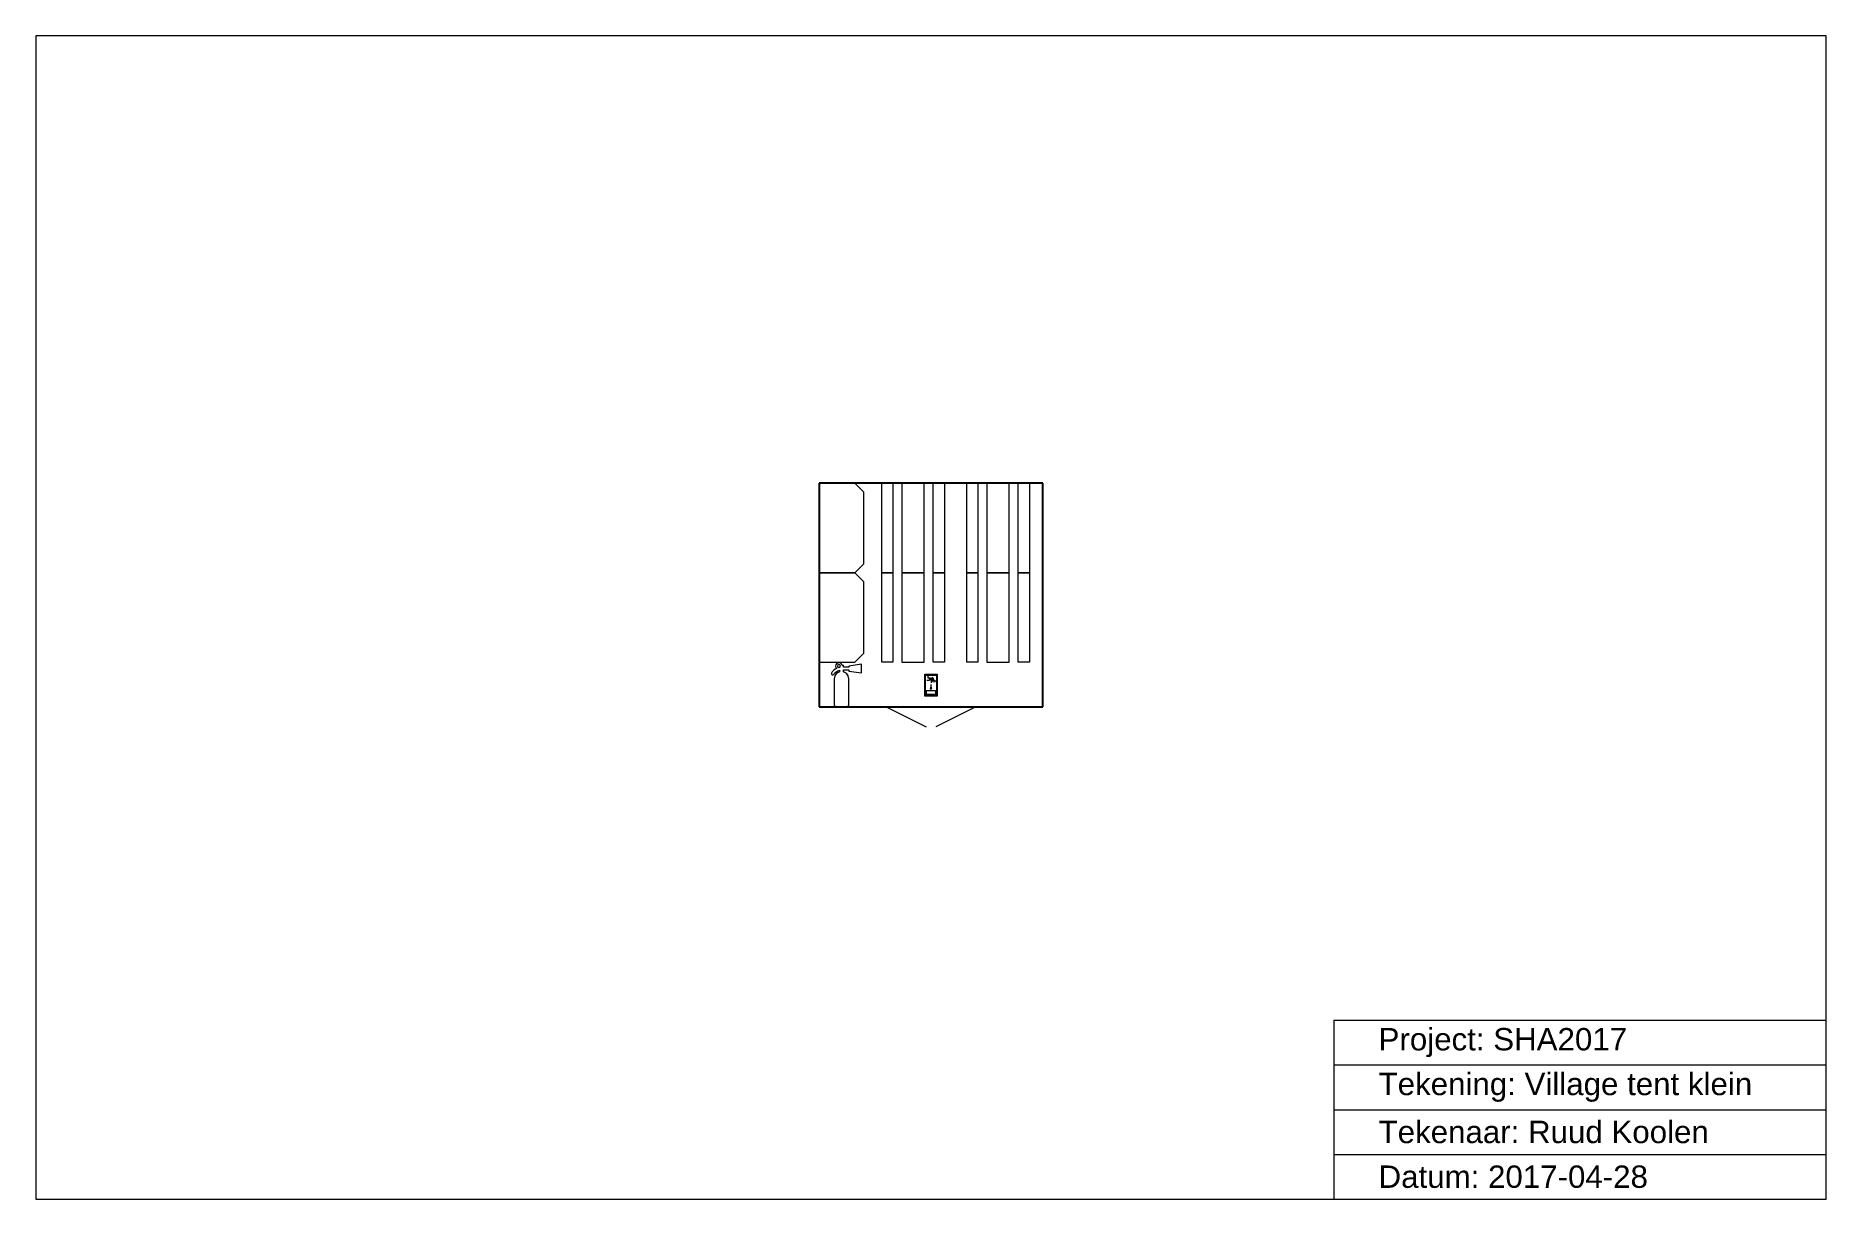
# Model space of a CAD drawing. Header units: metres. Extents: x 0 to 40, y 0 to 26.
import ezdxf

# ---------------------------------------------------------------- set-up
doc = ezdxf.new("R2010")
doc.units = ezdxf.units.M
doc.layers.get('0').update_dxf_attribs({"color": 178, "lineweight": 25, "true_color": 0x000000})
for name, color, linetype, lineweight, true_color in [('Interior', 6, 'Continuous', 0, 0xff00ff), ('Meta', 178, 'Continuous', 0, 0x000000), ('Symbols', 5, 'Continuous', 0, 0x0000ff), ('Tent', 178, 'Continuous', 0, 0x000000)]:
    doc.layers.add(name, color=color, linetype=linetype, lineweight=lineweight, true_color=true_color)
doc.styles.add('textstyle11', font='')
doc.styles.add('textstyle12', font='')
doc.styles.add('textstyle13', font='')
doc.styles.add('textstyle14', font='')
doc.styles.get('textstyle11').set_extended_font_data('Liberation Sans')
doc.styles.get('textstyle12').set_extended_font_data('Liberation Sans')
doc.styles.get('textstyle13').set_extended_font_data('Liberation Sans')
doc.styles.get('textstyle14').set_extended_font_data('Liberation Sans')

msp = doc.modelspace()

# ---------------------------------------------------------------- linework, layer by layer
for p, q in [((22.5, 16), (17.5, 16)), ((17.5, 16), (17.5, 11)), ((22.5, 11), (22.5, 16)), ((17.5, 11), (22.5, 11))]:
    msp.add_line(p, q)
at = {"layer": 'Interior', "flags": 128}
for points in [[(18.3, 14), (18.5, 14.2), (18.5, 15.8), (18.3, 16), (17.5, 16), (17.5, 14)], [(18.9, 16), (19.15, 16), (19.15, 14), (18.9, 14)], [(19.35, 14), (19.85, 14), (19.85, 16), (19.35, 16)], [(20.05, 16), (20.3, 16), (20.3, 14), (20.05, 14)], [(20.8, 16), (21.05, 16), (21.05, 14), (20.8, 14)], [(21.25, 14), (21.75, 14), (21.75, 16), (21.25, 16)], [(21.95, 16), (22.2, 16), (22.2, 14), (21.95, 14)], [(18.3, 12), (18.5, 12.2), (18.5, 13.8), (18.3, 14), (17.5, 14), (17.5, 12)], [(18.9, 14), (19.15, 14), (19.15, 12), (18.9, 12)], [(19.35, 12), (19.85, 12), (19.85, 14), (19.35, 14)], [(20.05, 14), (20.3, 14), (20.3, 12), (20.05, 12)], [(20.8, 14), (21.05, 14), (21.05, 12), (20.8, 12)], [(21.25, 12), (21.75, 12), (21.75, 14), (21.25, 14)], [(21.95, 14), (22.2, 14), (22.2, 12), (21.95, 12)]]:
    msp.add_lwpolyline(points, close=True, dxfattribs=at)
at = {"layer": 'Meta'}
for p, q in [((0, 26), (0, 0)), ((40, 26), (0, 26)), ((40, 0), (40, 26)), ((29, 4), (40, 4)), ((29, 4), (29, 0)), ((29, 3), (40, 3)), ((29, 2), (40, 2)), ((29, 1), (40, 1)), ((0, 0), (40, 0))]:
    msp.add_line(p, q, dxfattribs=at)
at = {"layer": 'Symbols'}
for p, q in [((17.943, 11.883), (17.943, 11.883)), ((17.954, 11.821), (17.954, 11.787)), ((17.954, 11.787), (17.954, 11.787)), ((18.046, 11.929), (18.013, 11.929)), ((18.046, 11.887), (18.046, 11.929)), ((18.162, 11.887), (18.046, 11.887)), ((18.046, 11.787), (18.046, 11.828)), ((18.046, 11.828), (18.162, 11.828)), ((18.448, 11.955), (18.162, 11.914)), ((18.162, 11.914), (18.162, 11.887)), ((18.162, 11.828), (18.162, 11.803)), ((18.162, 11.803), (18.448, 11.76)), ((18.162, 11.051), (18.162, 11.63)), ((18.448, 11.76), (18.448, 11.955)), ((19.934, 11.642), (19.934, 11.695)), ((19.984, 11.642), (19.934, 11.642)), ((19.98, 11.631), (19.955, 11.591)), ((19.97, 11.62), (19.99, 11.649)), ((20.025, 11.579), (19.97, 11.62)), ((19.99, 11.649), (20.049, 11.605)), ((20.016, 11.669), (20.048, 11.645)), ((20.049, 11.605), (20.025, 11.579)), ((20.048, 11.645), (20.048, 11.6)), ((20.049, 11.605), (20.049, 11.605)), ((19.896, 11.28), (19.896, 11.371)), ((19.896, 11.371), (20.1, 11.371)), ((20.1, 11.28), (19.896, 11.28)), ((19.955, 11.591), (19.909, 11.591)), ((20.022, 11.431), (19.978, 11.431)), ((19.978, 11.431), (20, 11.394)), ((20, 11.5), (20, 11.417)), ((20, 11.394), (20.022, 11.431)), ((20.002, 11.582), (20.002, 11.537)), ((20.041, 11.582), (20.002, 11.582)), ((20.022, 11.431), (20.022, 11.431)), ((20.04, 11.23), (20.04, 11.23)), ((20.048, 11.6), (20.041, 11.582)), ((20.1, 11.371), (20.1, 11.28)), ((17.871, 11.013), (18.126, 11.013))]:
    msp.add_line(p, q, dxfattribs=at)
at = {"layer": 'Symbols', "lineweight": 0}
for p, q in [((19.861, 11.245), (19.861, 11.73)), ((19.861, 11.73), (20.14, 11.73)), ((19.876, 11.259), (19.876, 11.714)), ((19.876, 11.714), (20.126, 11.714)), ((20.126, 11.714), (20.126, 11.259)), ((20.126, 11.714), (20.126, 11.714)), ((20.14, 11.73), (20.14, 11.245)), ((20.14, 11.245), (19.861, 11.245)), ((20.126, 11.259), (19.876, 11.259))]:
    msp.add_line(p, q, dxfattribs=at)
at = {"layer": 'Symbols', "flags": 128}
msp.add_lwpolyline([(17.836, 11.63), (17.836, 11.051)], dxfattribs=at)
at = {"layer": 'Symbols'}
msp.add_circle((20.067, 11.58), 0.0232, dxfattribs=at)
for start, end in [(90.001, 179.9955), (180.0072, 269.9997), (0.0013, 89.9932), (270.0061, 359.996)]:
    msp.add_arc((17.943, 11.916), 0.033, start, end, dxfattribs=at)
for points in [[(17.777, 11.757), (17.761, 11.724), (17.806, 11.697), (17.829, 11.729)], [(17.893, 11.863), (17.848, 11.847), (17.789, 11.791), (17.777, 11.757)], [(17.829, 11.729), (17.852, 11.762), (17.878, 11.802), (17.954, 11.821)], [(17.954, 11.787), (17.923, 11.781), (17.836, 11.73), (17.836, 11.63)], [(17.944, 11.989), (17.905, 11.989), (17.869, 11.958), (17.869, 11.912)], [(17.869, 11.912), (17.869, 11.89), (17.882, 11.87), (17.893, 11.863)], [(18.013, 11.929), (18.013, 11.955), (17.984, 11.989), (17.944, 11.989)], [(18.162, 11.63), (18.162, 11.73), (18.078, 11.781), (18.046, 11.787)], [(17.836, 11.051), (17.836, 11.037), (17.842, 11.013), (17.871, 11.013)], [(18.126, 11.013), (18.155, 11.013), (18.162, 11.037), (18.162, 11.051)]]:
    msp.add_open_spline(points, degree=3, dxfattribs=at)
at = {"layer": 'Tent'}
for p, q in [((19, 11), (19.894, 10.553)), ((21, 11), (20.106, 10.553))]:
    msp.add_line(p, q, dxfattribs=at)

# ---------------------------------------------------------------- texts
at = {"layer": 'Meta', "char_height": 0.5, "attachment_point": 4}
for s, insert, style in [('Project: SHA2017', (30, 3.5), 'textstyle11'), ('Tekening: Village tent klein', (30, 2.5), 'textstyle12'), ('Tekenaar: Ruud Koolen', (30, 1.5), 'textstyle13'), ('Datum: 2017-04-28', (30, 0.5), 'textstyle14')]:
    msp.add_mtext(s, dxfattribs=dict(at, insert=insert, style=style))

doc.saveas('drawing.dxf')
